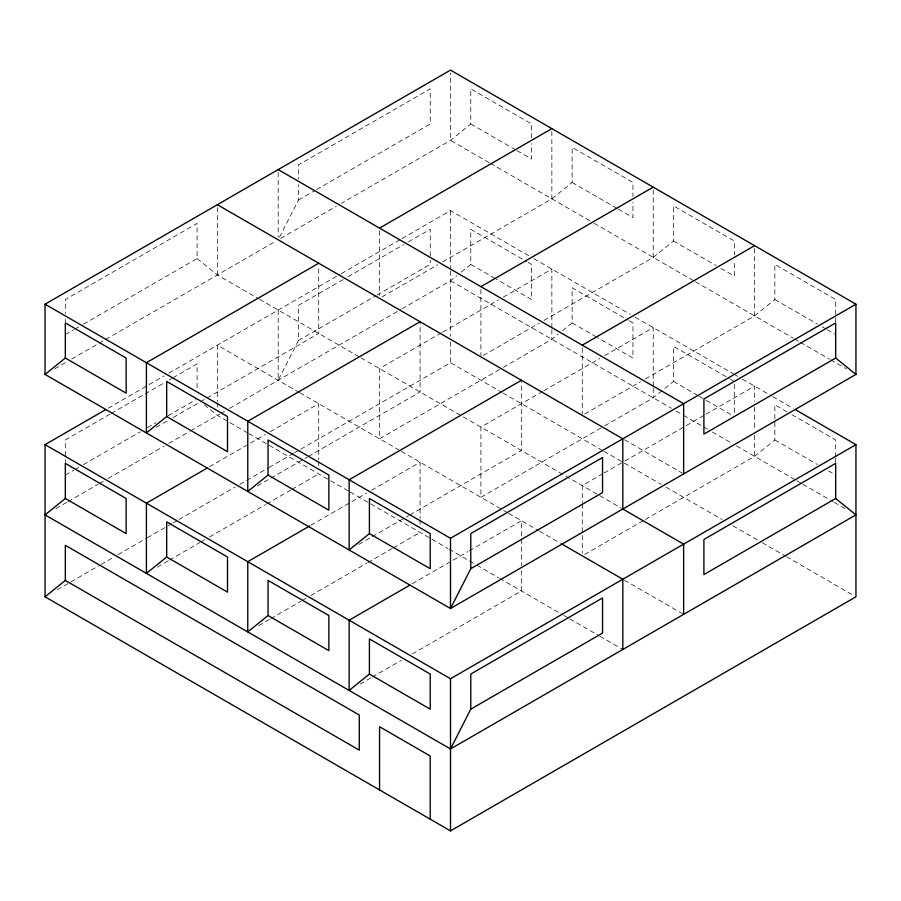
<?xml version="1.0" encoding="UTF-8"?>
<svg xmlns="http://www.w3.org/2000/svg" width="901" height="901" viewBox="0 0 901 901"><rect width="100%" height="100%" fill="white"/><g stroke="black" fill="none" stroke-linecap="round" stroke-linejoin="round"><path stroke-width="0.68" stroke-dasharray="4.5 3.38" d="M279.456 237.335L298.456 200.033L298.456 184.581M343.191 279.547L298.456 305.371L298.456 340.477L278.184 380.278L278.184 310.045M531.59 137.999L531.59 123.955L470.772 88.839L470.772 123.955L450.5 140.342L341.288 203.389M401.959 308.818L450.5 280.785L456.897 275.616M461.166 272.17L470.772 264.398L470.772 229.293L526.725 261.594M442.65 261.909L551.862 198.862L572.135 182.475L572.135 147.359L632.952 182.475L632.952 196.519M503.321 367.338L551.862 339.305L558.26 334.136M562.528 330.69L572.135 322.93L572.135 287.813L628.087 320.114M544.013 320.429L653.225 257.382L673.497 240.995L673.497 205.879L734.315 240.995L734.315 255.039M604.684 425.858L653.225 397.837L673.497 381.45L673.497 346.333L729.45 378.634M645.375 378.949L754.587 315.902L774.86 299.515L774.86 264.398L835.678 299.515L835.678 316.364M645.375 519.404L754.587 456.356L774.86 439.97L774.86 420.305M65.323 334.631L73.781 329.743M74.997 329.045L78.624 326.95M83.455 324.157L197.094 258.553L197.094 223.437L65.323 299.515L65.323 313.559M298.456 200.033L315.384 190.257M316.589 189.559L430.227 123.955L430.227 88.839L298.456 164.917L298.456 178.961M54.758 368.813L66.888 361.808M71.742 359.003L104.516 340.094M105.721 339.395L275.751 241.231M280.605 238.427L336.433 206.194M108.154 408.221L163.971 375.987M168.825 373.183L340.071 274.321M341.288 273.622L400.742 239.283M401.959 238.585L450.5 210.564L528.932 255.85M110.057 414.145L65.323 439.97L65.323 458.226M111.262 413.446L143.901 394.604M145.106 393.906L164.455 382.734M169.287 379.94L171.708 378.544M172.913 377.846L197.094 363.891L197.094 389.176M348.023 276.753L403.637 244.644M408.468 241.851L430.227 229.293L430.227 258.79M65.323 475.075L73.781 470.198M74.997 469.5L78.624 467.405M83.455 464.612L140.274 431.804M147.527 427.615L155.986 422.738M168.082 415.755L195.889 399.695M298.456 340.477L375.83 295.81M377.035 295.111L430.227 264.398L430.227 260.186M156.121 427.333L168.25 420.328M173.105 417.535L205.879 398.614M207.084 397.915L318.729 333.46L318.729 266.043M381.968 296.947L437.796 264.714M55.975 508.569L66.888 502.262M68.104 501.564L98.446 484.051M99.662 483.341L103.3 481.247M108.154 478.442L163.971 446.22M168.825 443.416L189.458 431.5M190.674 430.802L219.799 413.987M221.015 413.277L224.664 411.171M229.53 408.367L400.742 309.516M209.516 466.741L265.333 434.507M270.187 431.703L318.729 403.682L318.729 459.859M441.434 332.841L379.546 368.565L379.546 438.798L502.105 368.036M442.65 332.142L498.467 299.909M503.321 297.105L551.862 269.084L551.862 328.077M57.225 589.772L99.842 565.175M101.058 564.465L113.233 557.437M118.099 554.633L146.108 538.46M147.325 537.762L166.809 526.511M168.025 525.801L171.674 523.695M172.891 522.997L177.767 520.181M178.984 519.483L234.992 487.148M239.857 484.333L267.867 468.16M269.084 467.461L293.433 453.406M294.65 452.696L299.526 449.892M300.743 449.182L450.5 362.72L501.643 392.239M257.483 485.864L269.613 478.848M270.829 478.149L307.241 457.134M308.446 456.435L420.091 391.98L420.091 321.747M483.33 355.467L539.158 323.234M157.337 567.089L168.25 560.782M169.467 560.084L199.808 542.571M201.024 541.873L204.662 539.767M209.516 536.962L265.333 504.74M266.55 504.031L290.82 490.02M292.037 489.322L318.729 473.915M310.879 525.26L366.696 493.027M371.55 490.223L420.091 462.202L420.091 518.39M542.796 391.361L480.909 427.097L480.909 497.318L603.467 426.556M544.013 390.662L599.829 358.429M604.684 355.625L653.225 327.604L653.225 386.597M358.846 544.384L370.975 537.379M372.192 536.669L408.603 515.654M409.809 514.955L521.454 450.5L521.454 380.267M584.693 413.987L640.521 381.754M258.7 625.609L269.613 619.302M270.829 618.604L301.171 601.091M302.387 600.393L306.025 598.287M310.879 595.482L366.696 563.26M367.912 562.562L392.183 548.54M393.399 547.842L420.091 532.435M412.241 583.78L468.058 551.547M469.275 550.849L521.454 520.722L521.454 537.582M602.904 473.701L582.271 485.616L582.271 502.465M604.109 473.002L623.526 461.796M624.742 461.087L704.83 414.854M706.046 414.156L754.587 386.124L754.587 401.576M360.062 684.129L370.975 677.822M372.192 677.124L401.317 660.309M412.241 654.002L521.454 590.955L521.454 567.078M584.693 554.442L644.159 520.114M470.772 123.955L515.777 149.938M516.994 150.636L531.59 159.06L531.59 143.608M572.135 182.475L617.14 208.458M618.356 209.156L632.952 217.58L632.952 202.139M673.497 240.995L716.07 265.57M720.935 268.385L734.315 276.1L734.315 260.659M774.86 299.515L817.432 324.09M822.298 326.905L825.947 329.011M827.163 329.71L835.678 334.631M489.119 162.631L450.5 140.342L450.5 72.925M490.324 163.329L592.892 222.547M594.097 223.245L694.254 281.067M695.459 281.765L793.207 338.19M794.412 338.889L799.232 341.682M800.437 342.369L829.404 359.094M830.609 359.792L846.298 368.847M533.764 258.632L630.295 314.37M635.126 317.152L734.078 374.287M735.284 374.985L737.694 376.37M742.525 379.163L771.481 395.877M772.686 396.575L793.207 408.423M527.941 262.292L531.59 264.398L531.59 299.515L496.316 279.152M629.303 320.812L632.952 322.918L632.952 358.035L597.678 337.672M730.666 379.344L734.315 381.45M787.023 411.881L774.86 404.853L774.86 418.897M791.889 414.685L835.678 439.97L835.678 456.818M470.772 264.398L495.1 278.454M572.135 322.93L596.462 336.974M673.497 381.45L697.825 395.494M699.041 396.192L705.123 399.706M706.339 400.404L734.315 416.555M774.86 439.97L817.432 464.544M828.379 470.863L835.678 475.075M450.5 280.785L671.324 408.277M676.155 411.07L682.181 414.55M683.397 415.248L702.701 426.398M703.906 427.097L707.522 429.18M712.353 431.973L731.657 443.112M736.489 445.905L795.617 480.042M796.822 480.74L801.653 483.522M802.859 484.22L833.02 501.632M834.225 502.33L845.093 508.603M624.506 439.767L682.429 473.205M502.859 392.949L602.701 450.59M603.918 451.288L661.143 484.333M666.008 487.148L722.016 519.483M732.975 525.801L760.985 541.974M762.201 542.672L785.334 556.03M786.55 556.739L853.517 595.403M197.094 258.553L217.366 274.94L258.396 298.625M259.601 299.323L360.242 357.427M360.963 357.843L620.89 507.905M299.425 392.532L217.366 345.162L217.366 401.339M299.909 392.813L400.787 451.052M401.272 451.333L507.454 512.646M508.66 513.345L538.832 530.757M539.553 531.173L560.073 543.021M624.506 580.221L683.634 614.358M247.538 432.807L217.366 415.384L204.561 405.045M248.744 433.505L268.048 444.644M269.253 445.342L348.901 491.327M350.106 492.025L369.41 503.175M370.615 503.862L447.842 548.45M449.047 549.148L468.362 560.298M469.567 560.996L475.604 564.476M476.809 565.175L498.523 577.71M499.728 578.408L562.483 614.64M563.688 615.338L568.52 618.12M569.725 618.818L598.681 635.543M599.886 636.241L622.816 649.475M835.678 317.771L835.678 321.984M835.678 458.226L835.678 462.438M754.587 248.485L754.587 315.902M754.587 407.196L754.587 429.664M754.587 435.284L754.587 456.356M734.315 384.254L734.315 415.158M653.225 189.965L653.225 257.382M653.225 388.004L653.225 397.837M582.271 347.966L582.271 413.987M582.271 503.873L582.271 553.034M551.862 131.445L551.862 198.862M551.862 329.484L551.862 339.305M521.454 538.989L521.454 565.67M480.909 289.446L480.909 355.456M450.5 210.564L450.5 269.557M450.5 270.953L450.5 336.332M450.5 341.896L450.5 362.72M420.091 519.787L420.091 525.407M379.546 230.926L379.546 295.539M318.729 461.267L318.729 466.887M278.184 172.406L278.184 237.019M217.366 207.523L217.366 274.94M217.366 402.747L217.366 408.367M65.323 319.179L65.323 321.984M65.323 459.634L65.323 462.438"/><path stroke-width="1.35" d="M470.772 568.711L602.544 492.633L602.544 457.517L470.772 533.595L470.772 568.711L450.5 608.502L45.05 374.422L45.05 304.2L450.5 70.109L855.95 304.2L855.95 374.422L450.5 608.502L450.5 538.28L45.05 304.2M65.323 498.49L126.14 533.606L126.14 498.49L65.323 463.373L65.323 498.49L45.05 514.876L450.5 748.956L470.772 709.166L470.772 674.049L602.544 597.971L602.544 633.088L470.772 709.166M45.05 374.422L65.323 358.035L65.323 322.918L126.14 358.035L126.14 393.151L65.323 358.035M166.685 416.555L227.502 451.671L227.502 416.555L166.685 381.438L166.685 416.555L146.412 432.942L146.412 362.72L318.729 263.227M795.617 409.809L855.95 444.644L855.95 596.8L450.5 830.891L45.05 596.8L65.323 580.413L65.323 545.308L359.274 715.011L359.274 750.128L65.323 580.413M166.685 557.009L227.502 592.126L227.502 557.009L166.685 521.893L166.685 557.009L146.412 573.396L146.412 503.163L207.084 468.137M268.048 475.075L328.865 510.191L328.865 475.075L268.048 439.97L268.048 475.075L247.775 491.462L247.775 421.24L420.091 321.747M268.048 615.529L328.865 650.646L328.865 615.529L268.048 580.413L268.048 615.529L247.775 631.916L247.775 561.695L309.662 525.959M369.41 533.595L430.227 568.711L430.227 533.595L369.41 498.49L369.41 533.595L349.137 549.982L349.137 479.76L521.454 380.267M369.41 674.049L430.227 709.166L430.227 674.049L369.41 638.933L369.41 674.049L349.137 690.436L349.137 620.215L409.809 585.177M379.546 228.122L551.862 128.629M45.05 596.8L45.05 444.644L105.721 409.617M480.909 286.642L653.225 187.149M582.271 345.162L754.587 245.669M450.5 538.28L855.95 304.2M835.678 358.035L703.906 434.113L703.906 398.997L835.678 322.918L835.678 358.035L855.95 374.422M45.05 444.644L450.5 678.735L855.95 444.644M835.678 498.49L703.906 574.568L703.906 539.451L835.678 463.373L835.678 498.49L855.95 514.876L450.5 748.956M278.184 169.602L683.634 403.682L683.634 473.903M217.366 204.707L622.816 438.798L622.816 509.02M622.095 508.603L683.634 544.136L683.634 614.358M561.278 543.72L622.816 579.242L622.816 649.475M450.5 678.735L450.5 830.891M430.227 819.189L430.227 755.984L379.546 726.724L379.546 789.929"/></g></svg>
